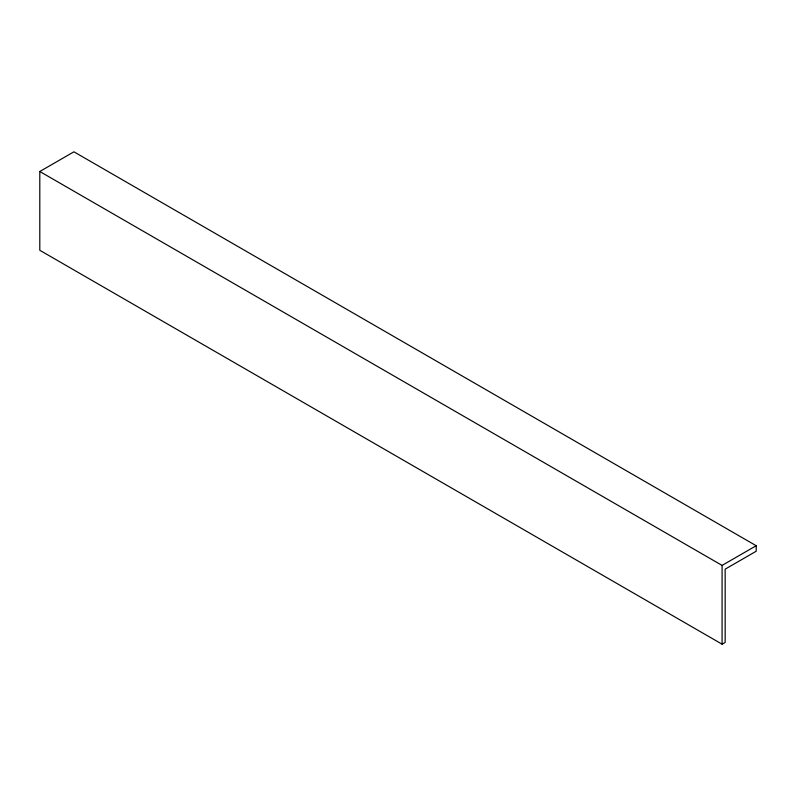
<?xml version="1.0" encoding="UTF-8"?>
<svg xmlns="http://www.w3.org/2000/svg" width="796" height="796" viewBox="0 0 796 796"><rect width="100%" height="100%" fill="white"/><g stroke="black" fill="none" stroke-linecap="round" stroke-linejoin="round"><path stroke-width="1.19" d="M39.8 171.498L73.919 151.807L756.2 545.718L756.2 551.23L725.156 569.16L725.156 642.422L722.081 644.193L39.8 250.282L39.8 171.498L722.081 565.409L756.2 545.718M722.081 565.409L722.081 644.193"/></g></svg>
